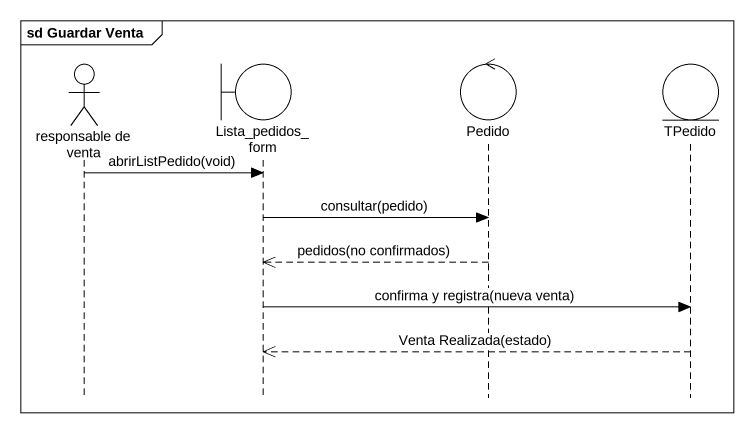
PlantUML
@startuml
mainframe sd Guardar Venta
hide footbox
actor "responsable de venta" as responsable_de_venta
boundary Lista_pedidos_form
control Pedido
entity TPedido

responsable_de_venta -> Lista_pedidos_form : abrirListPedido(void)
Lista_pedidos_form -> Pedido : consultar(pedido)
Pedido -->> Lista_pedidos_form : pedidos(no confirmados)
Lista_pedidos_form -> TPedido : confirma y registra(nueva venta)
TPedido -->> Lista_pedidos_form : Venta Realizada(estado)
@enduml
